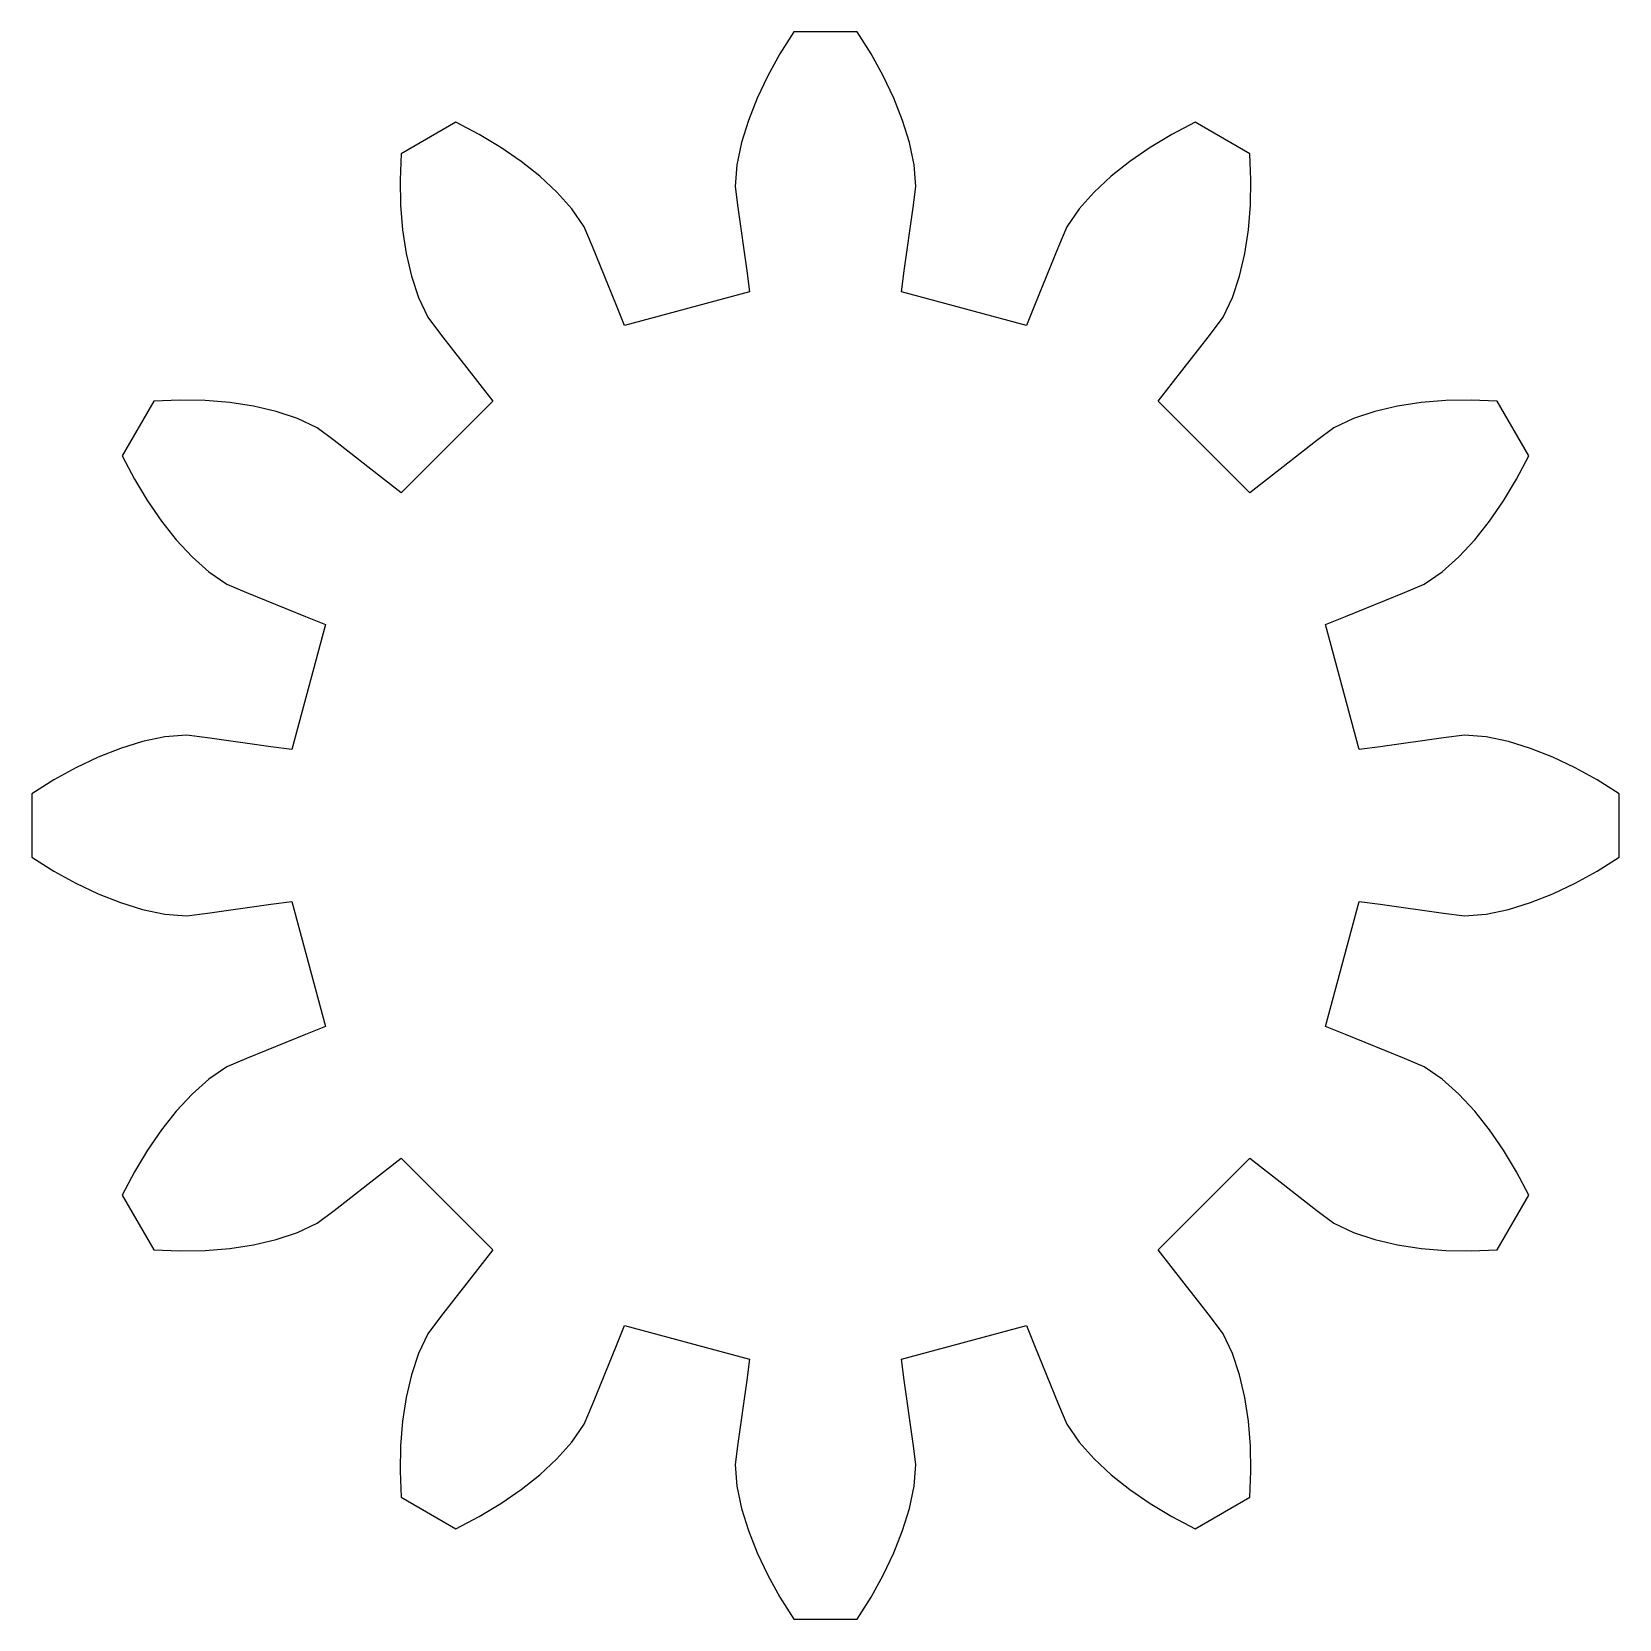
# Model space of a CAD drawing. Extents: x -37.7 to 37.7, y -37.7 to 37.7.
import ezdxf

# ---------------------------------------------------------------- set-up
doc = ezdxf.new("R2010")
doc.units = 0

msp = doc.modelspace()

# ---------------------------------------------------------------- linework, layer by layer
msp.add_lwpolyline([(25.31909, -3.597988), (26.318528, -3.740014), (27.317966, -3.882039), (28.317403, -4.024065), (29.316841, -4.166091), (30.319583, -4.284805), (31.350182, -4.200476), (32.39593, -3.982583), (33.449631, -3.660171), (34.506534, -3.244892), (35.562601, -2.743214), (36.614109, -2.159284), (37.657499, -1.49603), (37.657499, 1.49603), (36.614109, 2.159284), (35.562601, 2.743214), (34.506534, 3.244892), (33.449631, 3.660171), (32.39593, 3.982583), (31.350182, 4.200476), (30.319583, 4.284805), (29.316841, 4.166091), (28.317403, 4.024065), (27.317966, 3.882039), (26.318528, 3.740014), (25.31909, 3.597988), (23.725969, 9.543596), (24.662521, 9.920317), (25.599072, 10.297038), (26.535623, 10.673759), (27.472175, 11.05048), (28.399931, 11.449041), (29.250292, 12.037372), (30.04699, 12.748946), (30.798315, 13.555015), (31.505981, 14.443108), (32.169723, 15.405608), (32.788391, 16.43706), (33.360366, 17.53315), (31.864336, 20.124349), (30.629107, 20.17705), (29.426509, 20.156993), (28.261089, 20.063425), (27.138145, 19.894616), (26.064406, 19.646983), (25.049816, 19.31281), (24.115126, 18.870542), (23.306084, 18.266361), (22.511558, 17.643644), (21.717033, 17.020928), (20.922507, 16.398211), (20.127981, 15.775494), (15.775494, 20.127981), (16.398211, 20.922507), (17.020928, 21.717033), (17.643644, 22.511558), (18.266361, 23.306084), (18.870542, 24.115126), (19.31281, 25.049816), (19.646983, 26.064406), (19.894616, 27.138145), (20.063425, 28.261089), (20.156993, 29.426509), (20.17705, 30.629107), (20.124349, 31.864336), (17.53315, 33.360366), (16.43706, 32.788391), (15.405608, 32.169723), (14.443108, 31.505981), (13.555015, 30.798315), (12.748946, 30.04699), (12.037372, 29.250292), (11.449041, 28.399931), (11.05048, 27.472175), (10.673759, 26.535623), (10.297038, 25.599072), (9.920317, 24.662521), (9.543596, 23.725969), (3.597988, 25.31909), (3.740014, 26.318528), (3.882039, 27.317966), (4.024065, 28.317403), (4.166091, 29.316841), (4.284805, 30.319583), (4.200476, 31.350182), (3.982583, 32.39593), (3.660171, 33.449631), (3.244892, 34.506534), (2.743214, 35.562601), (2.159284, 36.614109), (1.49603, 37.657499), (-1.49603, 37.657499), (-2.159284, 36.614109), (-2.743214, 35.562601), (-3.244892, 34.506534), (-3.660171, 33.449631), (-3.982583, 32.39593), (-4.200476, 31.350182), (-4.284805, 30.319583), (-4.166091, 29.316841), (-4.024065, 28.317403), (-3.882039, 27.317966), (-3.740014, 26.318528), (-3.597988, 25.31909), (-9.543596, 23.725969), (-9.920317, 24.662521), (-10.297038, 25.599072), (-10.673759, 26.535623), (-11.05048, 27.472175), (-11.449041, 28.399931), (-12.037372, 29.250292), (-12.748946, 30.04699), (-13.555015, 30.798315), (-14.443108, 31.505981), (-15.405608, 32.169723), (-16.43706, 32.788391), (-17.53315, 33.360366), (-20.124349, 31.864336), (-20.17705, 30.629107), (-20.156993, 29.426509), (-20.063425, 28.261089), (-19.894616, 27.138145), (-19.646983, 26.064406), (-19.31281, 25.049816), (-18.870542, 24.115126), (-18.266361, 23.306084), (-17.643644, 22.511558), (-17.020928, 21.717033), (-16.398211, 20.922507), (-15.775494, 20.127981), (-20.127981, 15.775494), (-20.922507, 16.398211), (-21.717033, 17.020928), (-22.511558, 17.643644), (-23.306084, 18.266361), (-24.115126, 18.870542), (-25.049816, 19.31281), (-26.064406, 19.646983), (-27.138145, 19.894616), (-28.261089, 20.063425), (-29.426509, 20.156993), (-30.629107, 20.17705), (-31.864336, 20.124349), (-33.360366, 17.53315), (-32.788391, 16.43706), (-32.169723, 15.405608), (-31.505981, 14.443108), (-30.798315, 13.555015), (-30.04699, 12.748946), (-29.250292, 12.037372), (-28.399931, 11.449041), (-27.472175, 11.05048), (-26.535623, 10.673759), (-25.599072, 10.297038), (-24.662521, 9.920317), (-23.725969, 9.543596), (-25.31909, 3.597988), (-26.318528, 3.740014), (-27.317966, 3.882039), (-28.317403, 4.024065), (-29.316841, 4.166091), (-30.319583, 4.284805), (-31.350182, 4.200476), (-32.39593, 3.982583), (-33.449631, 3.660171), (-34.506534, 3.244892), (-35.562601, 2.743214), (-36.614109, 2.159284), (-37.657499, 1.49603), (-37.657499, -1.49603), (-36.614109, -2.159284), (-35.562601, -2.743214), (-34.506534, -3.244892), (-33.449631, -3.660171), (-32.39593, -3.982583), (-31.350182, -4.200476), (-30.319583, -4.284805), (-29.316841, -4.166091), (-28.317403, -4.024065), (-27.317966, -3.882039), (-26.318528, -3.740014), (-25.31909, -3.597988), (-23.725969, -9.543596), (-24.662521, -9.920317), (-25.599072, -10.297038), (-26.535623, -10.673759), (-27.472175, -11.05048), (-28.399931, -11.449041), (-29.250292, -12.037372), (-30.04699, -12.748946), (-30.798315, -13.555015), (-31.505981, -14.443108), (-32.169723, -15.405608), (-32.788391, -16.43706), (-33.360366, -17.53315), (-31.864336, -20.124349), (-30.629107, -20.17705), (-29.426509, -20.156993), (-28.261089, -20.063425), (-27.138145, -19.894616), (-26.064406, -19.646983), (-25.049816, -19.31281), (-24.115126, -18.870542), (-23.306084, -18.266361), (-22.511558, -17.643644), (-21.717033, -17.020928), (-20.922507, -16.398211), (-20.127981, -15.775494), (-15.775494, -20.127981), (-16.398211, -20.922507), (-17.020928, -21.717033), (-17.643644, -22.511558), (-18.266361, -23.306084), (-18.870542, -24.115126), (-19.31281, -25.049816), (-19.646983, -26.064406), (-19.894616, -27.138145), (-20.063425, -28.261089), (-20.156993, -29.426509), (-20.17705, -30.629107), (-20.124349, -31.864336), (-17.53315, -33.360366), (-16.43706, -32.788391), (-15.405608, -32.169723), (-14.443108, -31.505981), (-13.555015, -30.798315), (-12.748946, -30.04699), (-12.037372, -29.250292), (-11.449041, -28.399931), (-11.05048, -27.472175), (-10.673759, -26.535623), (-10.297038, -25.599072), (-9.920317, -24.662521), (-9.543596, -23.725969), (-3.597988, -25.31909), (-3.740014, -26.318528), (-3.882039, -27.317966), (-4.024065, -28.317403), (-4.166091, -29.316841), (-4.284805, -30.319583), (-4.200476, -31.350182), (-3.982583, -32.39593), (-3.660171, -33.449631), (-3.244892, -34.506534), (-2.743214, -35.562601), (-2.159284, -36.614109), (-1.49603, -37.657499), (1.49603, -37.657499), (2.159284, -36.614109), (2.743214, -35.562601), (3.244892, -34.506534), (3.660171, -33.449631), (3.982583, -32.39593), (4.200476, -31.350182), (4.284805, -30.319583), (4.166091, -29.316841), (4.024065, -28.317403), (3.882039, -27.317966), (3.740014, -26.318528), (3.597988, -25.31909), (9.543596, -23.725969), (9.920317, -24.662521), (10.297038, -25.599072), (10.673759, -26.535623), (11.05048, -27.472175), (11.449041, -28.399931), (12.037372, -29.250292), (12.748946, -30.04699), (13.555015, -30.798315), (14.443108, -31.505981), (15.405608, -32.169723), (16.43706, -32.788391), (17.53315, -33.360366), (20.124349, -31.864336), (20.17705, -30.629107), (20.156993, -29.426509), (20.063425, -28.261089), (19.894616, -27.138145), (19.646983, -26.064406), (19.31281, -25.049816), (18.870542, -24.115126), (18.266361, -23.306084), (17.643644, -22.511558), (17.020928, -21.717033), (16.398211, -20.922507), (15.775494, -20.127981), (20.127981, -15.775494), (20.922507, -16.398211), (21.717033, -17.020928), (22.511558, -17.643644), (23.306084, -18.266361), (24.115126, -18.870542), (25.049816, -19.31281), (26.064406, -19.646983), (27.138145, -19.894616), (28.261089, -20.063425), (29.426509, -20.156993), (30.629107, -20.17705), (31.864336, -20.124349), (33.360366, -17.53315), (32.788391, -16.43706), (32.169723, -15.405608), (31.505981, -14.443108), (30.798315, -13.555015), (30.04699, -12.748946), (29.250292, -12.037372), (28.399931, -11.449041), (27.472175, -11.05048), (26.535623, -10.673759), (25.599072, -10.297038), (24.662521, -9.920317), (23.725969, -9.543596)], close=True)

doc.saveas('drawing.dxf')
